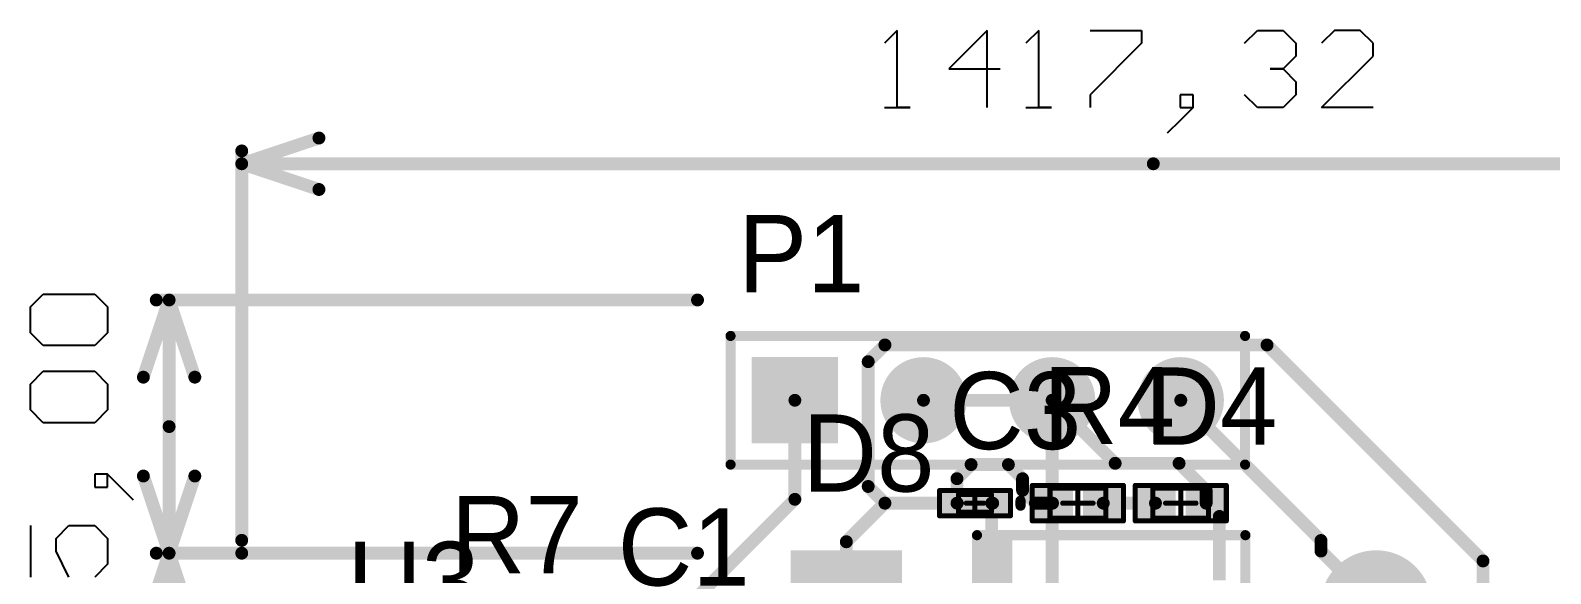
# Model space of a CAD drawing. Header units: millimetres. Extents: x 5 to 297, y 0 to 198.
# Drawn here: x 66.44 to 96.46, y 88.78 to 99.51 of the extents above; entities that cross this region are included whole.
import ezdxf

# ---------------------------------------------------------------- set-up
doc = ezdxf.new("R2010")
doc.units = ezdxf.units.MM
for name, color, linetype in [('BottomLayer', 5, 'Continuous'), ('BottomSolder', 6, 'Continuous'), ('Mechanical13', 56, 'Continuous'), ('Mechanical15', 56, 'Continuous'), ('MultiLayer', 9, 'Continuous'), ('PadHoleLayer', 156, 'Continuous'), ('TopLayer', 1, 'Continuous'), ('TopOverlay', 2, 'Continuous'), ('TopPaste', 8, 'Continuous'), ('TopSolder', 216, 'Continuous')]:
    doc.layers.add(name, color=color, linetype=linetype)

# ---------------------------------------------------------------- blocks, each defined once
blk = doc.blocks.new('0402_12')
at = {"layer": 'Mechanical13', "const_width": 0.1}
for points in [[(-0.55, 0.3), (-0.55, -0.3)], [(0.55, 0.3), (-0.55, 0.3)], [(0.55, 0.3), (0.55, -0.3)], [(0.55, -0.3), (-0.55, -0.3)]]:
    blk.add_lwpolyline(points, dxfattribs=at)
at = {"layer": 'Mechanical13', "const_width": 0.05}
for points in [[(-0.575, 0.3, 1), (-0.525, 0.3, 1)], [(-0.575, 0.3, 1), (-0.525, 0.3, 1)], [(0.525, 0.3, 1), (0.575, 0.3, 1)], [(0.525, 0.3, 1), (0.575, 0.3, 1)], [(-0.575, -0.3, 1), (-0.525, -0.3, 1)], [(-0.575, -0.3, 1), (-0.525, -0.3, 1)], [(0.525, -0.3, 1), (0.575, -0.3, 1)], [(0.525, -0.3, 1), (0.575, -0.3, 1)]]:
    blk.add_lwpolyline(points, format="xyb", close=True, dxfattribs=at)
at = {"layer": 'Mechanical15', "const_width": 0.1}
for points in [[(-0.9, 0.35), (-0.9, -0.35)], [(0.9, 0.35), (-0.9, 0.35)], [(0, 0.3), (0, -0.3)], [(0.9, 0.35), (0.9, -0.35)], [(0.3, 0), (-0.3, 0)], [(0.9, -0.35), (-0.9, -0.35)]]:
    blk.add_lwpolyline(points, dxfattribs=at)
at = {"layer": 'Mechanical15', "const_width": 0.05}
for points in [[(-0.925, 0.35, 1), (-0.875, 0.35, 1)], [(-0.925, 0.35, 1), (-0.875, 0.35, 1)], [(-0.025, 0.3, 1), (0.025, 0.3, 1)], [(0.875, 0.35, 1), (0.925, 0.35, 1)], [(0.875, 0.35, 1), (0.925, 0.35, 1)], [(-0.325, 0, 1), (-0.275, 0, 1)], [(0.275, 0, 1), (0.325, 0, 1)], [(-0.925, -0.35, 1), (-0.875, -0.35, 1)], [(-0.925, -0.35, 1), (-0.875, -0.35, 1)], [(-0.025, -0.3, 1), (0.025, -0.3, 1)], [(0.875, -0.35, 1), (0.925, -0.35, 1)], [(0.875, -0.35, 1), (0.925, -0.35, 1)]]:
    blk.add_lwpolyline(points, format="xyb", close=True, dxfattribs=at)
at = {"layer": 'TopLayer'}
for points in [[(-0.2, -0.25), (-0.2, 0.25), (-0.8, -0.25), (-0.8, 0.25)], [(0.8, -0.25), (0.8, 0.25), (0.2, -0.25), (0.2, 0.25)]]:
    blk.add_solid(points, dxfattribs=at)
at = {"layer": 'TopPaste'}
for points in [[(-0.2, -0.25), (-0.2, 0.25), (-0.8, -0.25), (-0.8, 0.25)], [(0.8, -0.25), (0.8, 0.25), (0.2, -0.25), (0.2, 0.25)]]:
    blk.add_solid(points, dxfattribs=at)
at = {"layer": 'TopSolder'}
for points in [[(-0.098, -0.352), (-0.098, 0.352), (-0.902, -0.352), (-0.902, 0.352)], [(0.902, -0.352), (0.902, 0.352), (0.098, -0.352), (0.098, 0.352)]]:
    blk.add_solid(points, dxfattribs=at)
blk = doc.blocks.new('HDR1X4_20')
at = {"layer": 'BottomLayer', "const_width": 0.75}
for points in [[(2.165, 0, 1), (2.915, 0, 1)], [(4.705, 0, 1), (5.455, 0, 1)], [(7.245, 0, 1), (7.995, 0, 1)]]:
    blk.add_lwpolyline(points, format="xyb", close=True, dxfattribs=at)
at = {"layer": 'BottomLayer'}
blk.add_solid([(-0.75, -0.75), (0.75, -0.75), (-0.75, 0.75), (0.75, 0.75)], dxfattribs=at)
at = {"layer": 'BottomSolder', "const_width": 0.852}
for points in [[(2.114, 0, 1), (2.966, 0, 1)], [(4.654, 0, 1), (5.506, 0, 1)], [(7.194, 0, 1), (8.046, 0, 1)]]:
    blk.add_lwpolyline(points, format="xyb", close=True, dxfattribs=at)
at = {"layer": 'BottomSolder'}
blk.add_solid([(-0.852, -0.852), (0.852, -0.852), (-0.852, 0.852), (0.852, 0.852)], dxfattribs=at)
at = {"layer": 'MultiLayer', "const_width": 0.75}
for points in [[(2.165, 0, 1), (2.915, 0, 1)], [(4.705, 0, 1), (5.455, 0, 1)], [(7.245, 0, 1), (7.995, 0, 1)]]:
    blk.add_lwpolyline(points, format="xyb", close=True, dxfattribs=at)
at = {"layer": 'MultiLayer'}
blk.add_solid([(-0.75, -0.75), (0.75, -0.75), (-0.75, 0.75), (0.75, 0.75)], dxfattribs=at)
at = {"layer": 'PadHoleLayer', "const_width": 0.45}
for points in [[(-0.225, 0, 1), (0.225, 0, 1)], [(2.315, 0, 1), (2.765, 0, 1)], [(4.855, 0, 1), (5.305, 0, 1)], [(7.395, 0, 1), (7.845, 0, 1)]]:
    blk.add_lwpolyline(points, format="xyb", close=True, dxfattribs=at)
at = {"layer": 'TopLayer', "const_width": 0.75}
for points in [[(2.165, 0, 1), (2.915, 0, 1)], [(4.705, 0, 1), (5.455, 0, 1)], [(7.245, 0, 1), (7.995, 0, 1)]]:
    blk.add_lwpolyline(points, format="xyb", close=True, dxfattribs=at)
at = {"layer": 'TopLayer'}
blk.add_solid([(-0.75, -0.75), (0.75, -0.75), (-0.75, 0.75), (0.75, 0.75)], dxfattribs=at)
at = {"layer": 'TopOverlay', "const_width": 0.2}
for points in [[(-1.27, 1.27), (8.89, 1.27)], [(-1.27, -1.27), (-1.27, 1.27)], [(8.89, -1.27), (8.89, 1.27)], [(-1.27, -1.27), (8.89, -1.27)]]:
    blk.add_lwpolyline(points, dxfattribs=at)
at = {"layer": 'TopOverlay', "const_width": 0.1}
for points in [[(-1.32, 1.27, 1), (-1.22, 1.27, 1)], [(-1.32, 1.27, 1), (-1.22, 1.27, 1)], [(8.84, 1.27, 1), (8.94, 1.27, 1)], [(8.84, 1.27, 1), (8.94, 1.27, 1)], [(-1.32, -1.27, 1), (-1.22, -1.27, 1)], [(-1.32, -1.27, 1), (-1.22, -1.27, 1)], [(8.84, -1.27, 1), (8.94, -1.27, 1)], [(8.84, -1.27, 1), (8.94, -1.27, 1)]]:
    blk.add_lwpolyline(points, format="xyb", close=True, dxfattribs=at)
at = {"layer": 'TopSolder', "const_width": 0.852}
for points in [[(2.114, 0, 1), (2.966, 0, 1)], [(4.654, 0, 1), (5.506, 0, 1)], [(7.194, 0, 1), (8.046, 0, 1)]]:
    blk.add_lwpolyline(points, format="xyb", close=True, dxfattribs=at)
at = {"layer": 'TopSolder'}
blk.add_solid([(-0.852, -0.852), (0.852, -0.852), (-0.852, 0.852), (0.852, 0.852)], dxfattribs=at)
blk = doc.blocks.new('DO_41_21')
at = {"layer": 'BottomLayer', "const_width": 1}
blk.add_lwpolyline([(-5.73, 0, 1), (-4.73, 0, 1)], format="xyb", close=True, dxfattribs=at)
at = {"layer": 'BottomLayer'}
blk.add_solid([(4.23, -1), (6.23, -1), (4.23, 1), (6.23, 1)], dxfattribs=at)
at = {"layer": 'BottomSolder', "const_width": 1.102}
blk.add_lwpolyline([(-5.781, 0, 1), (-4.679, 0, 1)], format="xyb", close=True, dxfattribs=at)
at = {"layer": 'BottomSolder'}
blk.add_solid([(4.128, -1.102), (6.332, -1.102), (4.128, 1.102), (6.332, 1.102)], dxfattribs=at)
at = {"layer": 'MultiLayer', "const_width": 1}
blk.add_lwpolyline([(-5.73, 0, 1), (-4.73, 0, 1)], format="xyb", close=True, dxfattribs=at)
at = {"layer": 'MultiLayer'}
blk.add_solid([(4.23, -1), (6.23, -1), (4.23, 1), (6.23, 1)], dxfattribs=at)
at = {"layer": 'PadHoleLayer', "const_width": 0.6}
for points in [[(-5.53, 0, 1), (-4.93, 0, 1)], [(4.93, 0, 1), (5.53, 0, 1)]]:
    blk.add_lwpolyline(points, format="xyb", close=True, dxfattribs=at)
at = {"layer": 'TopLayer', "const_width": 1}
blk.add_lwpolyline([(-5.73, 0, 1), (-4.73, 0, 1)], format="xyb", close=True, dxfattribs=at)
at = {"layer": 'TopLayer'}
blk.add_solid([(4.23, -1), (6.23, -1), (4.23, 1), (6.23, 1)], dxfattribs=at)
at = {"layer": 'TopOverlay', "const_width": 0.2}
for points in [[(2.65, 1.4), (-2.65, 1.4)], [(-2.65, 1.4), (-2.65, -1.4)], [(2.65, -1.4), (-2.65, -1.4)]]:
    blk.add_lwpolyline(points, dxfattribs=at)
at = {"layer": 'TopOverlay', "const_width": 0.1}
for points in [[(-2.7, 1.4, 1), (-2.6, 1.4, 1)], [(-2.7, 1.4, 1), (-2.6, 1.4, 1)], [(2.6, 1.4, 1), (2.7, 1.4, 1)], [(-2.7, -1.4, 1), (-2.6, -1.4, 1)], [(-2.7, -1.4, 1), (-2.6, -1.4, 1)], [(2.6, -1.4, 1), (2.7, -1.4, 1)]]:
    blk.add_lwpolyline(points, format="xyb", close=True, dxfattribs=at)
at = {"layer": 'TopOverlay'}
blk.add_solid([(1.95, -1.4), (2.75, -1.4), (1.95, 1.4), (2.75, 1.4)], dxfattribs=at)
at = {"layer": 'TopSolder', "const_width": 1.102}
blk.add_lwpolyline([(-5.781, 0, 1), (-4.679, 0, 1)], format="xyb", close=True, dxfattribs=at)
at = {"layer": 'TopSolder'}
blk.add_solid([(4.128, -1.102), (6.332, -1.102), (4.128, 1.102), (6.332, 1.102)], dxfattribs=at)
blk = doc.blocks.new('0402_23')
at = {"layer": 'Mechanical13', "const_width": 0.1}
for points in [[(-0.55, -0.3), (-0.55, 0.3)], [(-0.55, 0.3), (0.55, 0.3)], [(0.55, -0.3), (0.55, 0.3)], [(-0.55, -0.3), (0.55, -0.3)]]:
    blk.add_lwpolyline(points, dxfattribs=at)
at = {"layer": 'Mechanical13', "const_width": 0.05}
for points in [[(-0.575, 0.3, 1), (-0.525, 0.3, 1)], [(-0.575, 0.3, 1), (-0.525, 0.3, 1)], [(0.525, 0.3, 1), (0.575, 0.3, 1)], [(0.525, 0.3, 1), (0.575, 0.3, 1)], [(-0.575, -0.3, 1), (-0.525, -0.3, 1)], [(-0.575, -0.3, 1), (-0.525, -0.3, 1)], [(0.525, -0.3, 1), (0.575, -0.3, 1)], [(0.525, -0.3, 1), (0.575, -0.3, 1)]]:
    blk.add_lwpolyline(points, format="xyb", close=True, dxfattribs=at)
at = {"layer": 'Mechanical15', "const_width": 0.1}
for points in [[(-0.9, -0.35), (-0.9, 0.35)], [(-0.9, 0.35), (0.9, 0.35)], [(0, -0.3), (0, 0.3)], [(0.9, -0.35), (0.9, 0.35)], [(-0.3, 0), (0.3, 0)], [(-0.9, -0.35), (0.9, -0.35)]]:
    blk.add_lwpolyline(points, dxfattribs=at)
at = {"layer": 'Mechanical15', "const_width": 0.05}
for points in [[(-0.925, 0.35, 1), (-0.875, 0.35, 1)], [(-0.925, 0.35, 1), (-0.875, 0.35, 1)], [(-0.025, 0.3, 1), (0.025, 0.3, 1)], [(0.875, 0.35, 1), (0.925, 0.35, 1)], [(0.875, 0.35, 1), (0.925, 0.35, 1)], [(-0.325, 0, 1), (-0.275, 0, 1)], [(0.275, 0, 1), (0.325, 0, 1)], [(-0.925, -0.35, 1), (-0.875, -0.35, 1)], [(-0.925, -0.35, 1), (-0.875, -0.35, 1)], [(-0.025, -0.3, 1), (0.025, -0.3, 1)], [(0.875, -0.35, 1), (0.925, -0.35, 1)], [(0.875, -0.35, 1), (0.925, -0.35, 1)]]:
    blk.add_lwpolyline(points, format="xyb", close=True, dxfattribs=at)
at = {"layer": 'TopLayer'}
for points in [[(-0.2, -0.25), (-0.2, 0.25), (-0.8, -0.25), (-0.8, 0.25)], [(0.8, -0.25), (0.8, 0.25), (0.2, -0.25), (0.2, 0.25)]]:
    blk.add_solid(points, dxfattribs=at)
at = {"layer": 'TopPaste'}
for points in [[(-0.2, -0.25), (-0.2, 0.25), (-0.8, -0.25), (-0.8, 0.25)], [(0.8, -0.25), (0.8, 0.25), (0.2, -0.25), (0.2, 0.25)]]:
    blk.add_solid(points, dxfattribs=at)
at = {"layer": 'TopSolder'}
for points in [[(-0.098, -0.352), (-0.098, 0.352), (-0.902, -0.352), (-0.902, 0.352)], [(0.902, -0.352), (0.902, 0.352), (0.098, -0.352), (0.098, 0.352)]]:
    blk.add_solid(points, dxfattribs=at)
blk = doc.blocks.new('0603_36')
at = {"layer": 'Mechanical13', "const_width": 0.1}
for points in [[(0.325, 0.175), (-0.325, 0.175)], [(-0.325, 0.175), (-0.325, -0.175)], [(0.325, 0.175), (0.325, -0.175)], [(0.325, -0.175), (-0.325, -0.175)]]:
    blk.add_lwpolyline(points, dxfattribs=at)
at = {"layer": 'Mechanical13', "const_width": 0.05}
for points in [[(-0.35, 0.175, 1), (-0.3, 0.175, 1)], [(-0.35, 0.175, 1), (-0.3, 0.175, 1)], [(0.3, 0.175, 1), (0.35, 0.175, 1)], [(0.3, 0.175, 1), (0.35, 0.175, 1)], [(-0.35, -0.175, 1), (-0.3, -0.175, 1)], [(-0.35, -0.175, 1), (-0.3, -0.175, 1)], [(0.3, -0.175, 1), (0.35, -0.175, 1)], [(0.3, -0.175, 1), (0.35, -0.175, 1)]]:
    blk.add_lwpolyline(points, format="xyb", close=True, dxfattribs=at)
at = {"layer": 'Mechanical15', "const_width": 0.1}
for points in [[(0.7, 0.25), (-0.7, 0.25)], [(-0.7, 0.25), (-0.7, -0.25)], [(0.175, 0), (-0.175, 0)], [(0, 0.175), (0, -0.175)], [(0.7, 0.25), (0.7, -0.25)], [(0.7, -0.25), (-0.7, -0.25)]]:
    blk.add_lwpolyline(points, dxfattribs=at)
at = {"layer": 'Mechanical15', "const_width": 0.05}
for points in [[(-0.725, 0.25, 1), (-0.675, 0.25, 1)], [(-0.725, 0.25, 1), (-0.675, 0.25, 1)], [(-0.2, 0, 1), (-0.15, 0, 1)], [(-0.025, 0.175, 1), (0.025, 0.175, 1)], [(0.15, 0, 1), (0.2, 0, 1)], [(0.675, 0.25, 1), (0.725, 0.25, 1)], [(0.675, 0.25, 1), (0.725, 0.25, 1)], [(-0.725, -0.25, 1), (-0.675, -0.25, 1)], [(-0.725, -0.25, 1), (-0.675, -0.25, 1)], [(-0.025, -0.175, 1), (0.025, -0.175, 1)], [(0.675, -0.25, 1), (0.725, -0.25, 1)], [(0.675, -0.25, 1), (0.725, -0.25, 1)]]:
    blk.add_lwpolyline(points, format="xyb", close=True, dxfattribs=at)
at = {"layer": 'TopLayer'}
for points in [[(-0.1, -0.15), (-0.1, 0.15), (-0.6, -0.15), (-0.6, 0.15)], [(0.6, -0.15), (0.6, 0.15), (0.1, -0.15), (0.1, 0.15)]]:
    blk.add_solid(points, dxfattribs=at)
at = {"layer": 'TopOverlay', "const_width": 0.2}
blk.add_lwpolyline([(-0.9, 0.05), (-0.9, -0.05)], dxfattribs=at)
at = {"layer": 'TopOverlay', "const_width": 0.1}
for points in [[(-0.95, 0.05, 1), (-0.85, 0.05, 1)], [(-0.95, -0.05, 1), (-0.85, -0.05, 1)]]:
    blk.add_lwpolyline(points, format="xyb", close=True, dxfattribs=at)
at = {"layer": 'TopPaste'}
for points in [[(-0.1, -0.15), (-0.1, 0.15), (-0.6, -0.15), (-0.6, 0.15)], [(0.6, -0.15), (0.6, 0.15), (0.1, -0.15), (0.1, 0.15)]]:
    blk.add_solid(points, dxfattribs=at)
at = {"layer": 'TopSolder'}
for points in [[(0.002, -0.252), (0.002, 0.252), (-0.702, -0.252), (-0.702, 0.252)], [(0.702, -0.252), (0.702, 0.252), (-0.002, -0.252), (-0.002, 0.252)]]:
    blk.add_solid(points, dxfattribs=at)

msp = doc.modelspace()

# ---------------------------------------------------------------- linework, layer by layer
at = {"layer": 'BottomLayer'}
for p, q in [((83.556, 99.506), (83.302, 99.252)), ((83.556, 97.982), (83.556, 99.506)), ((85.333, 99.506), (84.572, 98.744)), ((85.333, 97.982), (85.333, 99.506)), ((86.349, 99.506), (86.095, 99.252)), ((86.349, 97.982), (86.349, 99.506)), ((87.365, 99.506), (88.38, 99.506)), ((88.38, 99.506), (88.38, 99.252)), ((90.412, 99.252), (90.666, 99.506)), ((90.666, 99.506), (91.173, 99.506)), ((91.173, 99.506), (91.427, 99.252)), ((92.189, 99.506), (91.935, 99.252)), ((92.697, 99.506), (92.189, 99.506)), ((92.951, 99.252), (92.697, 99.506)), ((88.38, 99.252), (87.365, 98.236)), ((91.427, 99.252), (91.427, 98.998)), ((92.951, 98.998), (92.951, 99.252)), ((91.427, 98.998), (91.173, 98.744)), ((91.935, 97.982), (92.951, 98.998)), ((84.572, 98.744), (85.587, 98.744)), ((91.173, 98.744), (90.92, 98.744)), ((90.92, 98.744), (91.173, 98.744)), ((91.173, 98.744), (91.427, 98.49)), ((91.427, 98.49), (91.427, 98.236)), ((87.365, 98.236), (87.365, 97.982)), ((89.396, 98.236), (89.142, 98.236)), ((89.142, 98.236), (89.142, 97.982)), ((89.396, 97.982), (89.396, 98.236)), ((90.666, 97.982), (90.412, 98.236)), ((91.427, 98.236), (91.173, 97.982)), ((83.302, 97.982), (83.81, 97.982)), ((83.81, 97.982), (83.556, 97.982)), ((86.095, 97.982), (86.603, 97.982)), ((86.603, 97.982), (86.349, 97.982)), ((89.142, 97.728), (89.396, 97.982)), ((89.142, 97.982), (89.396, 97.982)), ((89.396, 97.982), (89.142, 97.728)), ((91.173, 97.982), (90.666, 97.982)), ((92.951, 97.982), (91.935, 97.982)), ((89.142, 97.728), (88.888, 97.474)), ((66.438, 94.044), (66.692, 94.298)), ((66.692, 94.298), (67.708, 94.298)), ((67.708, 94.298), (67.962, 94.044)), ((66.438, 93.536), (66.438, 94.044)), ((67.962, 94.044), (67.962, 93.536)), ((66.692, 93.283), (66.438, 93.536)), ((67.962, 93.536), (67.708, 93.283)), ((67.708, 93.283), (66.692, 93.283)), ((66.438, 92.521), (66.692, 92.775)), ((66.692, 92.775), (67.708, 92.775)), ((67.708, 92.775), (67.962, 92.521)), ((66.438, 92.013), (66.438, 92.521)), ((67.962, 92.521), (67.962, 92.013)), ((66.692, 91.759), (66.438, 92.013)), ((67.962, 92.013), (67.708, 91.759)), ((67.708, 91.759), (66.692, 91.759)), ((67.962, 90.743), (67.708, 90.743)), ((67.708, 90.743), (67.708, 90.489)), ((68.216, 90.489), (67.962, 90.743)), ((67.962, 90.489), (67.962, 90.743)), ((67.962, 90.743), (68.216, 90.489)), ((67.708, 90.489), (67.962, 90.489)), ((68.216, 90.489), (68.47, 90.236)), ((66.438, 89.728), (66.438, 88.712)), ((66.946, 89.474), (67.2, 89.728)), ((66.946, 89.22), (66.946, 89.474)), ((67.2, 89.728), (67.708, 89.728)), ((67.708, 89.728), (67.962, 89.474)), ((67.962, 89.474), (67.962, 88.966)), ((67.2, 88.712), (66.946, 89.22)), ((67.962, 88.966), (67.708, 88.712))]:
    msp.add_line(p, q, dxfattribs=at)
at = {"layer": 'BottomLayer', "const_width": 0.254}
for points in [[(70.612, 96.872), (72.136, 97.38)], [(70.612, 89.436), (70.612, 97.126)], [(70.612, 96.872), (88.612, 96.872)], [(70.612, 96.872), (72.136, 96.364)], [(88.612, 96.872), (106.612, 96.872)], [(68.669, 92.658), (69.177, 94.182)], [(68.923, 94.182), (79.612, 94.182)], [(69.177, 91.682), (69.177, 94.182)], [(69.177, 94.182), (69.685, 92.658)], [(81.534, 90.246), (81.534, 92.202)], [(86.614, 88.489), (86.614, 92.202)], [(89.154, 92.202), (91.923, 89.433)], [(69.177, 89.182), (69.177, 91.682)], [(68.669, 90.706), (69.177, 89.182)], [(69.177, 89.182), (69.685, 90.706)], [(74.854, 83.566), (81.534, 90.246)], [(91.923, 89.225), (91.923, 89.433)], [(68.669, 87.658), (69.177, 89.182)], [(68.923, 89.182), (70.612, 89.182)], [(68.923, 89.182), (79.612, 89.182)], [(69.177, 76.682), (69.177, 89.182)], [(69.177, 89.182), (69.685, 87.658)], [(91.923, 89.225), (93.01, 88.138)]]:
    msp.add_lwpolyline(points, dxfattribs=at)
at = {"layer": 'BottomLayer', "const_width": 0.127}
for points in [[(72.072, 97.38, 1), (72.2, 97.38, 1)], [(70.548, 97.126, 1), (70.675, 97.126, 1)], [(70.548, 96.872, 1), (70.675, 96.872, 1)], [(70.548, 96.872, 1), (70.675, 96.872, 1)], [(70.548, 96.872, 1), (70.675, 96.872, 1)], [(88.548, 96.872, 1), (88.675, 96.872, 1)], [(88.548, 96.872, 1), (88.675, 96.872, 1)], [(72.072, 96.364, 1), (72.2, 96.364, 1)], [(68.86, 94.182, 1), (68.987, 94.182, 1)], [(69.114, 94.182, 1), (69.241, 94.182, 1)], [(69.114, 94.182, 1), (69.241, 94.182, 1)], [(69.114, 94.182, 1), (69.241, 94.182, 1)], [(79.548, 94.182, 1), (79.675, 94.182, 1)], [(68.606, 92.658, 1), (68.733, 92.658, 1)], [(69.622, 92.658, 1), (69.749, 92.658, 1)], [(81.471, 92.202, 1), (81.597, 92.202, 1)], [(86.55, 92.202, 1), (86.677, 92.202, 1)], [(89.09, 92.202, 1), (89.218, 92.202, 1)], [(69.114, 91.682, 1), (69.241, 91.682, 1)], [(69.114, 91.682, 1), (69.241, 91.682, 1)], [(68.606, 90.706, 1), (68.733, 90.706, 1)], [(69.622, 90.706, 1), (69.749, 90.706, 1)], [(81.471, 90.246, 1), (81.597, 90.246, 1)], [(81.471, 90.246, 1), (81.597, 90.246, 1)], [(70.548, 89.436, 1), (70.675, 89.436, 1)], [(91.859, 89.433, 1), (91.986, 89.433, 1)], [(91.859, 89.433, 1), (91.986, 89.433, 1)], [(68.86, 89.182, 1), (68.987, 89.182, 1)], [(68.86, 89.182, 1), (68.987, 89.182, 1)], [(69.114, 89.182, 1), (69.241, 89.182, 1)], [(69.114, 89.182, 1), (69.241, 89.182, 1)], [(69.114, 89.182, 1), (69.241, 89.182, 1)], [(69.114, 89.182, 1), (69.241, 89.182, 1)], [(69.114, 89.182, 1), (69.241, 89.182, 1)], [(69.114, 89.182, 1), (69.241, 89.182, 1)], [(70.548, 89.182, 1), (70.675, 89.182, 1)], [(79.548, 89.182, 1), (79.675, 89.182, 1)], [(91.859, 89.225, 1), (91.986, 89.225, 1)], [(91.859, 89.225, 1), (91.986, 89.225, 1)]]:
    msp.add_lwpolyline(points, format="xyb", close=True, dxfattribs=at)
at = {"layer": 'TopLayer', "const_width": 0.254}
for points in [[(82.982, 92.964), (83.312, 93.294)], [(83.312, 93.294), (90.858, 93.294)], [(90.858, 93.294), (95.123, 89.029)], [(82.982, 90.5), (82.982, 92.964)], [(84.074, 92.202), (86.614, 92.202)], [(86.614, 92.202), (87.859, 90.957)], [(84.734, 90.653), (85.014, 90.932)], [(85.014, 90.932), (85.75, 90.932)], [(85.75, 90.932), (86.03, 90.653)], [(87.859, 90.957), (89.121, 90.957)], [(89.121, 90.957), (89.654, 90.424)], [(84.734, 90.17), (84.734, 90.653)], [(86.03, 90.424), (86.03, 90.653)], [(82.982, 90.5), (83.312, 90.17)], [(86.03, 90.424), (86.284, 90.17)], [(89.654, 90.17), (89.654, 90.424)], [(82.55, 89.408), (83.312, 90.17)], [(83.312, 90.17), (84.734, 90.17)], [(84.734, 90.17), (84.74, 90.17)], [(85.42, 90.17), (85.44, 90.17)], [(85.42, 88.24), (85.42, 90.17)], [(86.284, 90.17), (86.622, 90.17)], [(87.622, 90.17), (88.654, 90.17)], [(89.654, 90.17), (89.916, 89.908)], [(89.916, 88.646), (89.916, 89.908)], [(82.55, 88.138), (82.55, 89.408)], [(95.123, 80.034), (95.123, 89.029)]]:
    msp.add_lwpolyline(points, dxfattribs=at)
at = {"layer": 'TopLayer', "const_width": 0.127}
for points in [[(83.248, 93.294, 1), (83.376, 93.294, 1)], [(83.248, 93.294, 1), (83.376, 93.294, 1)], [(90.794, 93.294, 1), (90.921, 93.294, 1)], [(90.794, 93.294, 1), (90.921, 93.294, 1)], [(82.918, 92.964, 1), (83.045, 92.964, 1)], [(82.918, 92.964, 1), (83.045, 92.964, 1)], [(84.01, 92.202, 1), (84.137, 92.202, 1)], [(86.55, 92.202, 1), (86.677, 92.202, 1)], [(86.55, 92.202, 1), (86.677, 92.202, 1)], [(84.95, 90.932, 1), (85.077, 90.932, 1)], [(84.95, 90.932, 1), (85.077, 90.932, 1)], [(85.687, 90.932, 1), (85.814, 90.932, 1)], [(85.687, 90.932, 1), (85.814, 90.932, 1)], [(87.795, 90.957, 1), (87.922, 90.957, 1)], [(87.795, 90.957, 1), (87.922, 90.957, 1)], [(89.057, 90.957, 1), (89.184, 90.957, 1)], [(89.057, 90.957, 1), (89.184, 90.957, 1)], [(84.671, 90.653, 1), (84.798, 90.653, 1)], [(84.671, 90.653, 1), (84.798, 90.653, 1)], [(85.966, 90.653, 1), (86.093, 90.653, 1)], [(85.966, 90.653, 1), (86.093, 90.653, 1)], [(82.918, 90.5, 1), (83.045, 90.5, 1)], [(82.918, 90.5, 1), (83.045, 90.5, 1)], [(85.966, 90.424, 1), (86.093, 90.424, 1)], [(85.966, 90.424, 1), (86.093, 90.424, 1)], [(89.591, 90.424, 1), (89.718, 90.424, 1)], [(89.591, 90.424, 1), (89.718, 90.424, 1)], [(83.248, 90.17, 1), (83.376, 90.17, 1)], [(83.248, 90.17, 1), (83.376, 90.17, 1)], [(83.248, 90.17, 1), (83.376, 90.17, 1)], [(84.671, 90.17, 1), (84.798, 90.17, 1)], [(84.671, 90.17, 1), (84.798, 90.17, 1)], [(84.671, 90.17, 1), (84.798, 90.17, 1)], [(84.676, 90.17, 1), (84.803, 90.17, 1)], [(85.357, 90.17, 1), (85.484, 90.17, 1)], [(85.357, 90.17, 1), (85.484, 90.17, 1)], [(85.377, 90.17, 1), (85.504, 90.17, 1)], [(86.22, 90.17, 1), (86.347, 90.17, 1)], [(86.22, 90.17, 1), (86.347, 90.17, 1)], [(86.558, 90.17, 1), (86.685, 90.17, 1)], [(87.559, 90.17, 1), (87.686, 90.17, 1)], [(88.591, 90.17, 1), (88.718, 90.17, 1)], [(89.591, 90.17, 1), (89.718, 90.17, 1)], [(89.591, 90.17, 1), (89.718, 90.17, 1)], [(89.852, 89.908, 1), (89.98, 89.908, 1)], [(89.852, 89.908, 1), (89.98, 89.908, 1)], [(82.486, 89.408, 1), (82.614, 89.408, 1)], [(82.486, 89.408, 1), (82.614, 89.408, 1)], [(95.059, 89.029, 1), (95.186, 89.029, 1)], [(95.059, 89.029, 1), (95.186, 89.029, 1)]]:
    msp.add_lwpolyline(points, format="xyb", close=True, dxfattribs=at)

# ---------------------------------------------------------------- block references
for name, p, rotation in [('HDR1X4_20', (81.534, 92.202), 360), ('0603_36', (85.09, 90.17), 180), ('0402_12', (87.122, 90.17), 180), ('DO_41_21', (87.78, 88.138), 180)]:
    msp.add_blockref(name, p, dxfattribs=dict(rotation=rotation))
msp.add_blockref('0402_23', (89.154, 90.17))

# ---------------------------------------------------------------- texts
at = {"layer": 'TopOverlay'}
for s, p in [('P1', (80.416, 94.336)), ('C3', (84.582, 91.237)), ('R4', (86.436, 91.338)), ('D4', (88.456, 91.326)), ('D8', (81.684, 90.399)), ('R7', (74.739, 88.786)), ('C1', (78.037, 88.544)), ('U3', (72.695, 87.884))]:
    msp.add_text(s, height=1.524, dxfattribs=at).set_placement(p)

doc.saveas('drawing.dxf')
